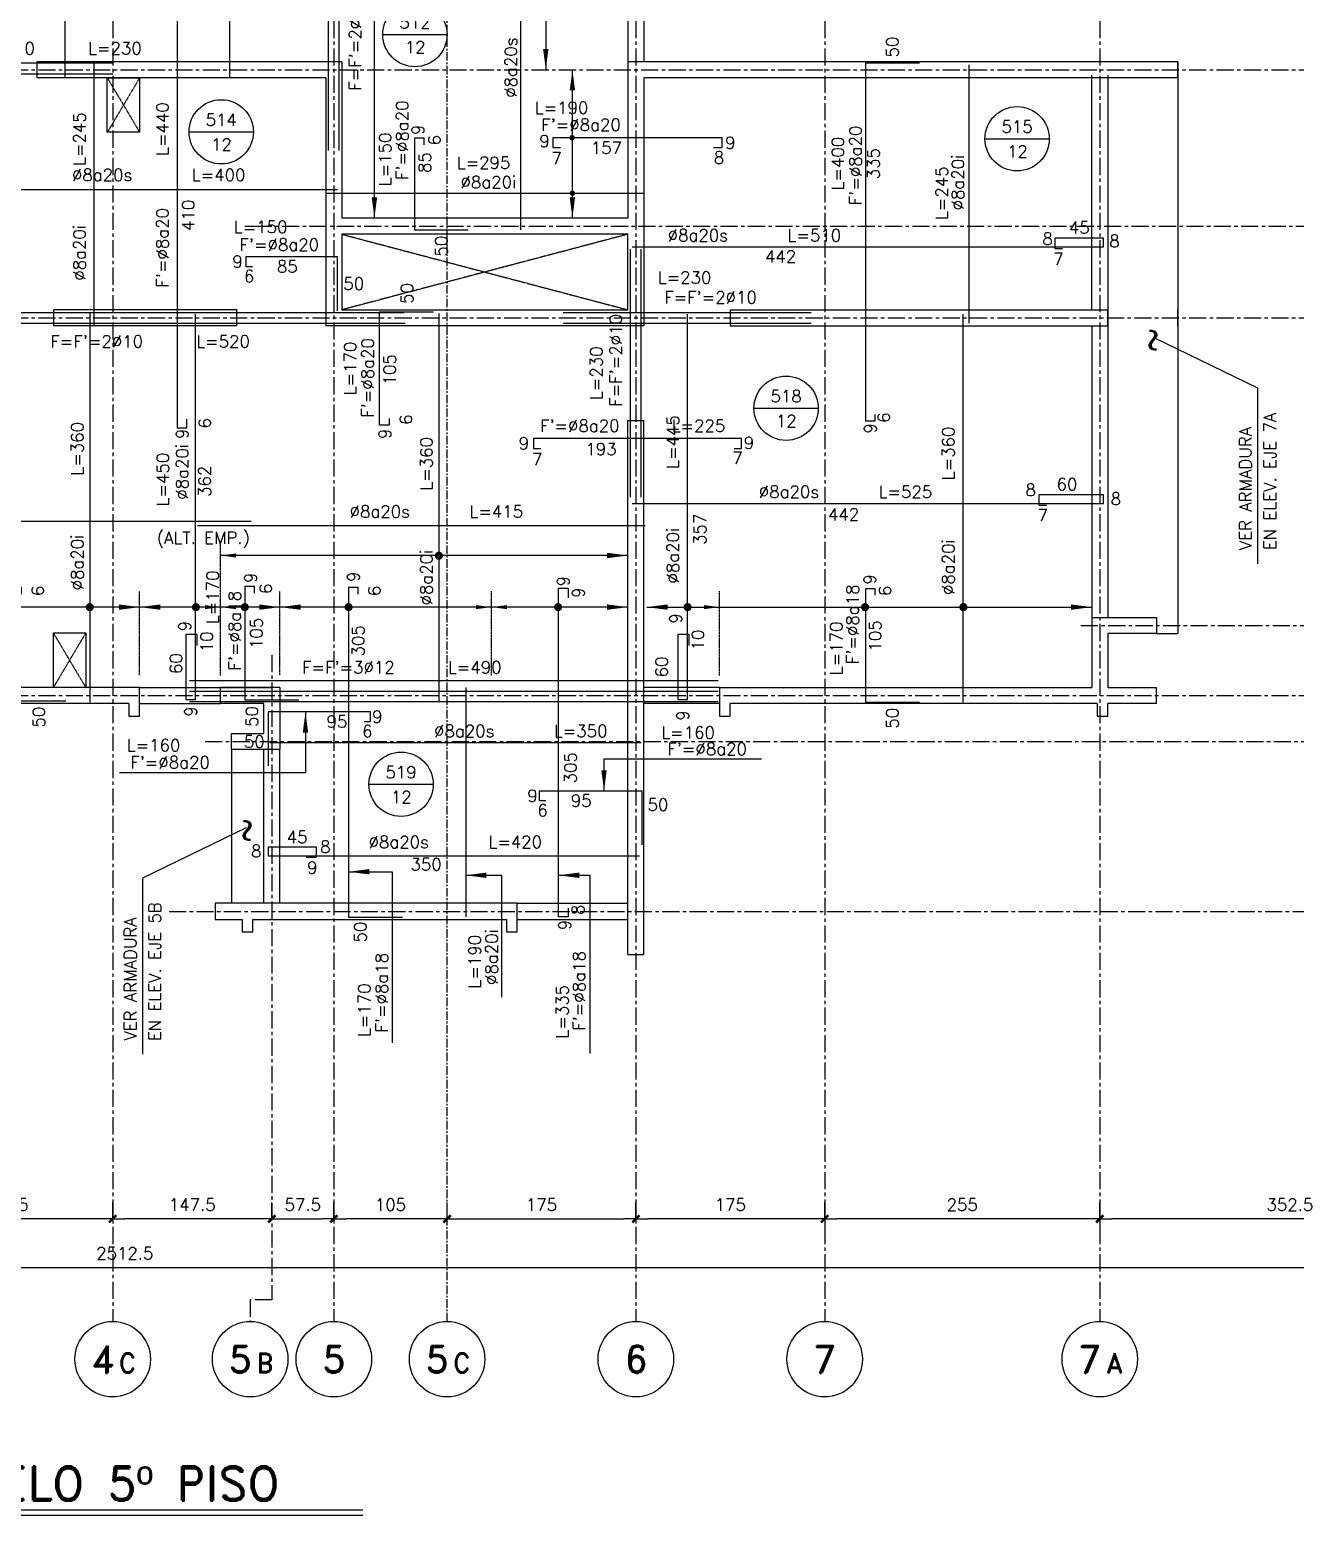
# Model space of a CAD drawing. Header units: millimetres. Extents: x -656237 to -651946, y 88238 to 91298.
# Drawn here: x -654677 to -653503, y 88269 to 89645 of the extents above; entities that cross this region are included whole.
import ezdxf
from ezdxf.enums import TextEntityAlignment as Align

# ---------------------------------------------------------------- set-up
doc = ezdxf.new("R2010")
doc.units = ezdxf.units.MM
doc.header["$LTSCALE"] = 0.5
for name, pattern in [('CENTER', [50.8, 31.75, -6.35, 6.35, -6.35]), ('DASHDOT', [1, 0.5, -0.25, 0, -0.25]), ('DASHED', [0.75, 0.5, -0.25])]:
    doc.linetypes.add(name, pattern=pattern)
for name, color, linetype in [('A-LINEA 015', 6, 'Continuous'), ('BORDE DE LOSAS', 3, 'Continuous'), ('CONTORNOS', 3, 'Continuous'), ('COTAS', 5, 'Continuous'), ('EJES', 1, 'CENTER'), ('FE', 7, 'Continuous'), ('MUROS', 3, 'Continuous'), ('SEGMENTOS1', 3, 'Continuous'), ('TEXTOS-SM', 3, 'Continuous'), ('TEXTOS1', 9, 'Continuous'), ('TEXTOS50a', 3, 'Continuous'), ('VANOS', 8, 'DASHDOT'), ('VIGAS', 3, 'Continuous')]:
    doc.layers.add(name, color=color, linetype=linetype)
doc.styles.add('ROMAND', font='romand')
doc.styles.add('ROMANS', font='romans')
doc.styles.add('ROMANS0', font='romans.shx')
doc.styles.add('SIETE50', font='ROMAND.SHX', dxfattribs={"height": 31.5})
doc.dimstyles.new('ING-50', dxfattribs={"dimscale": 5, "dimtxt": 2.25, "dimasz": 2.25, "dimexe": 3, "dimexo": 0, "dimgap": 1.5, "dimtad": 1, "dimdec": 1, "dimzin": 12, "dimdsep": 46, "dimtxsty": 'ROMANS', "dimblk1": 'TICK1', "dimblk2": 'TICK1', "dimsah": 1, "dimcen": 0.09, "dimclrd": 2, "dimclre": 1, "dimclrt": 3, "dimadec": 1, "dimazin": 3, "dimtfac": 1, "dimtdec": 1, "dimtix": 1, "dimtmove": 2, "dimatfit": 3, "dimfxl": 3, "dimtolj": 1, "dimtzin": 12, "dimarcsym": 0})

# ---------------------------------------------------------------- blocks, each defined once
blk = doc.blocks.new('FLECHA')
at = {"layer": 'TEXTOS1', "color": 2}
blk.add_lwpolyline([(0, 0, 0, 5, 0), (19.2, 0, 5, 5, 0)], format="xyseb", dxfattribs=at)
blk = doc.blocks.new('losa-ne')
at = {"color": 5, "linetype": 'Continuous'}
blk.add_line((-29.8, 0), (29.7, 0), dxfattribs=at)
at = {"color": 3, "linetype": 'Continuous'}
blk.add_circle((0, 0), 29.8, dxfattribs=at)
at = {"color": 3, "linetype": 'Continuous', "style": 'ROMANS'}
for tag, p in [('N%%DL', (0, 5.6)), ('ESP', (0.2, -17.4))]:
    blk.add_attdef(tag, text='', height=11.2, dxfattribs=at).set_placement(p, align=Align.CENTER)
blk = doc.blocks.new('EJE-1')
at = {"color": 3, "linetype": 'Continuous'}
blk.add_circle((0, 0), 35, dxfattribs=at)
at = {"color": 5, "linetype": 'Continuous', "style": 'ROMAND'}
blk.add_attdef('0', text='', height=25, dxfattribs=at).set_placement((0.2, 0), align=Align.MIDDLE)
blk = doc.blocks.new('eje-3')
at = {"color": 3, "linetype": 'Continuous'}
blk.add_circle((0, 0), 35, dxfattribs=at)
at = {"color": 5, "linetype": 'Continuous', "style": 'ROMAND'}
for height, p in [(25, (-9.2, 0)), (18, (13.7, -3.6))]:
    blk.add_attdef('0', text='', height=height, dxfattribs=at).set_placement(p, align=Align.MIDDLE)
blk = doc.blocks.new('TICK1')
at = {"color": 2}
for points in [[(0, 0), (-1, 0)], [(0, 0), (1, 0)]]:
    blk.add_lwpolyline(points, dxfattribs=at)
at = {"color": 2, "const_width": 0.2}
blk.add_lwpolyline([(-0.3, -0.3), (0.3, 0.3)], dxfattribs=at)
blk = doc.blocks.new('*D57')
at = {"layer": 'COTAS', "color": 1, "lineweight": -2}
for p, q in [((-654452.2, 88543.3), (-654452.2, 88558.3)), ((-654394.7, 88543.3), (-654394.7, 88558.3))]:
    blk.add_line(p, q, dxfattribs=at)
at = {"layer": 'COTAS', "color": 2, "lineweight": -2}
blk.add_line((-654441, 88543.3), (-654406, 88543.3), dxfattribs=at)
at = {"layer": 'Defpoints', "color": 0}
for p in [(-654452.2, 88543.3), (-654394.7, 88543.3), (-654394.7, 88543.3)]:
    blk.add_point(p, dxfattribs=at)
at = {"layer": 'COTAS', "color": 2, "lineweight": -2, "xscale": 11.25, "yscale": 11.25, "zscale": 11.25, "rotation": 180}
blk.add_blockref('TICK1', (-654452.2, 88543.3), dxfattribs=at)
at = {"layer": 'COTAS', "color": 2, "lineweight": -2, "xscale": 11.25, "yscale": 11.25, "zscale": 11.25}
blk.add_blockref('TICK1', (-654394.7, 88543.3), dxfattribs=at)
at = {"layer": 'COTAS', "color": 3, "insert": (-654423.5, 88556.4), "char_height": 11.25, "attachment_point": 5, "style": 'ROMANS'}
blk.add_mtext('\\A1;57.5', dxfattribs=at)
blk = doc.blocks.new('*D58')
at = {"layer": 'COTAS', "color": 1, "lineweight": -2}
for p, q in [((-654114.7, 88543.3), (-654114.7, 88558.3)), ((-653939.7, 88543.3), (-653939.7, 88558.3))]:
    blk.add_line(p, q, dxfattribs=at)
at = {"layer": 'COTAS', "color": 2, "lineweight": -2}
blk.add_line((-653951, 88543.3), (-654103.5, 88543.3), dxfattribs=at)
at = {"layer": 'Defpoints', "color": 0}
for p in [(-654114.7, 88543.3), (-654114.7, 88543.3), (-653939.7, 88543.3)]:
    blk.add_point(p, dxfattribs=at)
at = {"layer": 'COTAS', "color": 2, "lineweight": -2, "xscale": 11.25, "yscale": 11.25, "zscale": 11.25, "rotation": 180}
blk.add_blockref('TICK1', (-654114.7, 88543.3), dxfattribs=at)
at = {"layer": 'COTAS', "color": 2, "lineweight": -2, "xscale": 11.25, "yscale": 11.25, "zscale": 11.25}
blk.add_blockref('TICK1', (-653939.7, 88543.3), dxfattribs=at)
at = {"layer": 'COTAS', "color": 3, "insert": (-654027.2, 88556.4), "char_height": 11.25, "attachment_point": 5, "style": 'ROMANS'}
blk.add_mtext('\\A1;175', dxfattribs=at)
blk = doc.blocks.new('*D59')
at = {"layer": 'COTAS', "color": 1, "lineweight": -2}
for p, q in [((-655844.7, 88498.3), (-655844.7, 88513.3)), ((-653332.2, 88498.3), (-653332.2, 88513.3))]:
    blk.add_line(p, q, dxfattribs=at)
at = {"layer": 'COTAS', "color": 2, "lineweight": -2}
blk.add_line((-655833.5, 88498.3), (-653343.5, 88498.3), dxfattribs=at)
at = {"layer": 'Defpoints', "color": 0}
for p in [(-655844.7, 88498.3), (-653332.2, 88498.3), (-653332.2, 88498.3)]:
    blk.add_point(p, dxfattribs=at)
at = {"layer": 'COTAS', "color": 2, "lineweight": -2, "xscale": 11.25, "yscale": 11.25, "zscale": 11.25, "rotation": 180}
blk.add_blockref('TICK1', (-655844.7, 88498.3), dxfattribs=at)
at = {"layer": 'COTAS', "color": 2, "lineweight": -2, "xscale": 11.25, "yscale": 11.25, "zscale": 11.25}
blk.add_blockref('TICK1', (-653332.2, 88498.3), dxfattribs=at)
at = {"layer": 'COTAS', "color": 3, "insert": (-654588.5, 88511.4), "char_height": 11.25, "attachment_point": 5, "style": 'ROMANS'}
blk.add_mtext('\\A1;2512.5', dxfattribs=at)
blk = doc.blocks.new('*D70')
at = {"layer": 'COTAS', "color": 1, "lineweight": -2}
for p, q in [((-654784.7, 88543.3), (-654784.7, 88558.3)), ((-654599.7, 88543.3), (-654599.7, 88558.3))]:
    blk.add_line(p, q, dxfattribs=at)
at = {"layer": 'COTAS', "color": 2, "lineweight": -2}
blk.add_line((-654611, 88543.3), (-654773.5, 88543.3), dxfattribs=at)
at = {"layer": 'Defpoints', "color": 0}
for p in [(-654784.7, 88543.3), (-654784.7, 88543.3), (-654599.7, 88543.3)]:
    blk.add_point(p, dxfattribs=at)
at = {"layer": 'COTAS', "color": 2, "lineweight": -2, "xscale": 11.25, "yscale": 11.25, "zscale": 11.25, "rotation": 180}
blk.add_blockref('TICK1', (-654784.7, 88543.3), dxfattribs=at)
at = {"layer": 'COTAS', "color": 2, "lineweight": -2, "xscale": 11.25, "yscale": 11.25, "zscale": 11.25}
blk.add_blockref('TICK1', (-654599.7, 88543.3), dxfattribs=at)
at = {"layer": 'COTAS', "color": 3, "insert": (-654692.2, 88556.4), "char_height": 11.25, "attachment_point": 5, "style": 'ROMANS'}
blk.add_mtext('\\A1;185', dxfattribs=at)
blk = doc.blocks.new('*D72')
at = {"layer": 'COTAS', "color": 1, "lineweight": -2}
for p, q in [((-654394.7, 88543.3), (-654394.7, 88558.3)), ((-654289.7, 88543.3), (-654289.7, 88558.3))]:
    blk.add_line(p, q, dxfattribs=at)
at = {"layer": 'COTAS', "color": 2, "lineweight": -2}
blk.add_line((-654301, 88543.3), (-654383.5, 88543.3), dxfattribs=at)
at = {"layer": 'Defpoints', "color": 0}
for p in [(-654394.7, 88543.3), (-654394.7, 88543.3), (-654289.7, 88543.3)]:
    blk.add_point(p, dxfattribs=at)
at = {"layer": 'COTAS', "color": 2, "lineweight": -2, "xscale": 11.25, "yscale": 11.25, "zscale": 11.25, "rotation": 180}
blk.add_blockref('TICK1', (-654394.7, 88543.3), dxfattribs=at)
at = {"layer": 'COTAS', "color": 2, "lineweight": -2, "xscale": 11.25, "yscale": 11.25, "zscale": 11.25}
blk.add_blockref('TICK1', (-654289.7, 88543.3), dxfattribs=at)
at = {"layer": 'COTAS', "color": 3, "insert": (-654342.2, 88556.4), "char_height": 11.25, "attachment_point": 5, "style": 'ROMANS'}
blk.add_mtext('\\A1;105', dxfattribs=at)
blk = doc.blocks.new('*D73')
at = {"layer": 'COTAS', "color": 1, "lineweight": -2}
for p, q in [((-654599.7, 88543.3), (-654599.7, 88558.3)), ((-654452.2, 88543.3), (-654452.2, 88558.3))]:
    blk.add_line(p, q, dxfattribs=at)
at = {"layer": 'COTAS', "color": 2, "lineweight": -2}
blk.add_line((-654463.5, 88543.3), (-654588.5, 88543.3), dxfattribs=at)
at = {"layer": 'Defpoints', "color": 0}
for p in [(-654599.7, 88543.3), (-654599.7, 88543.3), (-654452.2, 88543.3)]:
    blk.add_point(p, dxfattribs=at)
at = {"layer": 'COTAS', "color": 2, "lineweight": -2, "xscale": 11.25, "yscale": 11.25, "zscale": 11.25, "rotation": 180}
blk.add_blockref('TICK1', (-654599.7, 88543.3), dxfattribs=at)
at = {"layer": 'COTAS', "color": 2, "lineweight": -2, "xscale": 11.25, "yscale": 11.25, "zscale": 11.25}
blk.add_blockref('TICK1', (-654452.2, 88543.3), dxfattribs=at)
at = {"layer": 'COTAS', "color": 3, "insert": (-654526, 88556.4), "char_height": 11.25, "attachment_point": 5, "style": 'ROMANS'}
blk.add_mtext('\\A1;147.5', dxfattribs=at)
blk = doc.blocks.new('*D27')
at = {"layer": 'COTAS', "color": 1, "lineweight": -2}
for p, q in [((-653684.7, 88543.3), (-653684.7, 88558.3)), ((-653939.7, 88543.3), (-653939.7, 88528.3))]:
    blk.add_line(p, q, dxfattribs=at)
at = {"layer": 'COTAS', "color": 2, "lineweight": -2}
blk.add_line((-653696, 88543.3), (-653928.5, 88543.3), dxfattribs=at)
at = {"layer": 'Defpoints', "color": 0}
for p in [(-653939.7, 88543.3), (-653939.7, 88543.3), (-653684.7, 88543.3)]:
    blk.add_point(p, dxfattribs=at)
at = {"layer": 'COTAS', "color": 2, "lineweight": -2, "xscale": 11.25, "yscale": 11.25, "zscale": 11.25, "rotation": 180}
blk.add_blockref('TICK1', (-653939.7, 88543.3), dxfattribs=at)
at = {"layer": 'COTAS', "color": 2, "lineweight": -2, "xscale": 11.25, "yscale": 11.25, "zscale": 11.25}
blk.add_blockref('TICK1', (-653684.7, 88543.3), dxfattribs=at)
at = {"layer": 'COTAS', "color": 3, "insert": (-653812.2, 88556.4), "char_height": 11.25, "attachment_point": 5, "style": 'ROMANS'}
blk.add_mtext('\\A1;255', dxfattribs=at)
blk = doc.blocks.new('*D33')
at = {"layer": 'COTAS', "color": 1, "lineweight": -2}
for p, q in [((-654289.7, 88543.3), (-654289.7, 88558.3)), ((-654114.7, 88543.3), (-654114.7, 88558.3))]:
    blk.add_line(p, q, dxfattribs=at)
at = {"layer": 'COTAS', "color": 2, "lineweight": -2}
blk.add_line((-654278.5, 88543.3), (-654126, 88543.3), dxfattribs=at)
at = {"layer": 'Defpoints', "color": 0}
for p in [(-654289.7, 88543.3), (-654114.7, 88543.3), (-654114.7, 88543.3)]:
    blk.add_point(p, dxfattribs=at)
at = {"layer": 'COTAS', "color": 2, "lineweight": -2, "xscale": 11.25, "yscale": 11.25, "zscale": 11.25, "rotation": 180}
blk.add_blockref('TICK1', (-654289.7, 88543.3), dxfattribs=at)
at = {"layer": 'COTAS', "color": 2, "lineweight": -2, "xscale": 11.25, "yscale": 11.25, "zscale": 11.25}
blk.add_blockref('TICK1', (-654114.7, 88543.3), dxfattribs=at)
at = {"layer": 'COTAS', "color": 3, "insert": (-654202.2, 88556.4), "char_height": 11.25, "attachment_point": 5, "style": 'ROMANS'}
blk.add_mtext('\\A1;175', dxfattribs=at)
blk = doc.blocks.new('*D42')
at = {"layer": 'COTAS', "color": 1, "lineweight": -2}
for p, q in [((-653332.2, 88543.3), (-653332.2, 88558.3)), ((-653684.7, 88543.3), (-653684.7, 88528.3))]:
    blk.add_line(p, q, dxfattribs=at)
at = {"layer": 'COTAS', "color": 2, "lineweight": -2}
blk.add_line((-653343.5, 88543.3), (-653673.5, 88543.3), dxfattribs=at)
at = {"layer": 'Defpoints', "color": 0}
for p in [(-653684.7, 88543.3), (-653684.7, 88543.3), (-653332.2, 88543.3)]:
    blk.add_point(p, dxfattribs=at)
at = {"layer": 'COTAS', "color": 2, "lineweight": -2, "xscale": 11.25, "yscale": 11.25, "zscale": 11.25, "rotation": 180}
blk.add_blockref('TICK1', (-653684.7, 88543.3), dxfattribs=at)
at = {"layer": 'COTAS', "color": 2, "lineweight": -2, "xscale": 11.25, "yscale": 11.25, "zscale": 11.25}
blk.add_blockref('TICK1', (-653332.2, 88543.3), dxfattribs=at)
at = {"layer": 'COTAS', "color": 3, "insert": (-653508.5, 88556.4), "char_height": 11.25, "attachment_point": 5, "style": 'ROMANS'}
blk.add_mtext('\\A1;352.5', dxfattribs=at)

msp = doc.modelspace()

# ---------------------------------------------------------------- linework, layer by layer
at = {"color": 6}
for p, q in [((-655120.39, 88273.58), (-654367.92, 88273.58)), ((-655120.39, 88268.58), (-654367.92, 88268.58))]:
    msp.add_line(p, q, dxfattribs=at)
at = {"layer": 'BORDE DE LOSAS', "ltscale": 0.5}
for p, q in [((-653612.21, 89615.75), (-653612.21, 89085.75)), ((-654489.71, 88978.25), (-654489.71, 88835.75))]:
    msp.add_line(p, q, dxfattribs=at)
at = {"layer": 'BORDE DE LOSAS', "ltscale": 0.2}
for points in [[(-654604.71, 89600.75), (-654574.71, 89600.75), (-654574.71, 89550.25), (-654604.71, 89550.25)], [(-654654.71, 89086.25), (-654624.71, 89086.25), (-654624.71, 89035.75), (-654654.71, 89035.75)]]:
    msp.add_lwpolyline(points, close=True, dxfattribs=at)
at = {"layer": 'BORDE DE LOSAS', "ltscale": 0.5}
msp.add_lwpolyline([(-654459.71, 88835.75), (-654459.71, 88978.25)], dxfattribs=at)
at = {"layer": 'CONTORNOS', "ltscale": 0.5}
msp.add_line((-653632.21, 89085.75), (-653612.21, 89085.75), dxfattribs=at)
at = {"layer": 'EJES'}
for p, q in [((-654599.71, 91228.25), (-654599.71, 88448.25)), ((-654394.71, 91228.25), (-654394.71, 88448.25)), ((-654114.71, 91228.25), (-654114.71, 88448.25)), ((-653939.71, 91228.25), (-653939.71, 88448.25)), ((-653684.71, 91228.25), (-653684.71, 88448.25)), ((-656167.21, 89608.25), (-652890.72, 89608.25)), ((-654468.04, 89463.25), (-652890.72, 89463.25)), ((-656167.21, 89378.25), (-652890.72, 89378.25)), ((-653702.23, 89093.25), (-652889.09, 89093.25)), ((-656167.21, 89028.25), (-652889.09, 89028.25)), ((-654514, 88985.75), (-652909.09, 88985.75)), ((-654547.46, 88828.25), (-652889.09, 88828.25))]:
    msp.add_line(p, q, dxfattribs=at)
at = {"layer": 'EJES', "ltscale": 0.5}
msp.add_line((-654289.71, 88448.25), (-654289.71, 89839.98), dxfattribs=at)
at = {"layer": 'EJES'}
msp.add_lwpolyline([(-654452.21, 89065.9), (-654452.21, 88468.25), (-654472.21, 88468.25), (-654472.21, 88448.25)], dxfattribs=at)
at = {"layer": 'FE', "ltscale": 0.5}
for points in [[(-654399.71, 89533.25), (-654399.71, 89883.25)], [(-654389.71, 89533.25), (-654389.71, 89883.25)], [(-654643.78, 89600.6), (-654643.78, 89810.6)], [(-654221.39, 89459.75), (-654221.39, 89814.25)], [(-654530.94, 89788.25), (-654530.94, 89796.25), (-654539.94, 89796.25), (-654539.94, 89276.25), (-654530.94, 89276.25), (-654530.94, 89284.25)], [(-654491, 89600.6), (-654491, 89795.6)], [(-654829.71, 89614.5), (-654599.71, 89614.5)], [(-654616.77, 89371.27), (-654616.77, 89616.27)], [(-653851.93, 89614.25), (-653901.93, 89614.25), (-653901.93, 89282.75), (-653892.93, 89282.75), (-653892.93, 89288.75)], [(-653805.65, 89373.25), (-653805.65, 89612.75)], [(-654829.71, 89604.5), (-654599.71, 89604.5)], [(-654311.04, 89538.75), (-654311.04, 89544.75), (-654320.04, 89544.75), (-654320.04, 89459.75), (-654270.04, 89459.75)], [(-654042.71, 89536.21), (-654034.71, 89536.21), (-654034.71, 89545.21), (-654191.71, 89545.21), (-654191.71, 89536.21), (-654184.71, 89536.21)], [(-654788.21, 89497.16), (-654391.21, 89497.16)], [(-654402.21, 89493.99), (-654107.21, 89493.99)], [(-654118.21, 89444.1), (-653681.21, 89444.1), (-653681.21, 89452.1), (-653726.21, 89452.1), (-653726.21, 89442.6), (-653719.21, 89442.6)], [(-654391.21, 89384.94), (-654391.21, 89434.94), (-654476.21, 89434.94), (-654476.21, 89425.94), (-654470.21, 89425.94)], [(-654119.71, 89212), (-654119.71, 89442)], [(-654109.71, 89212), (-654109.71, 89442)], [(-654849.71, 89383.25), (-654329.71, 89383.25)], [(-654620.68, 89022.25), (-654620.68, 89382.25)], [(-654521.38, 89074.75), (-654521.38, 89084.75), (-654531.88, 89084.75), (-654531.88, 89024.75), (-654522.88, 89024.75), (-654522.88, 89381.75)], [(-654343.43, 89284.9), (-654343.43, 89278.9), (-654352.43, 89278.9), (-654352.43, 89383.9), (-654302.43, 89383.9)], [(-654297.05, 89022.25), (-654297.05, 89382.25)], [(-654182.21, 89383.25), (-653952.21, 89383.25)], [(-654065.31, 89074.75), (-654065.31, 89084.75), (-654075.81, 89084.75), (-654075.81, 89024.75), (-654066.81, 89024.75), (-654066.81, 89381.75)], [(-653811.45, 89022.25), (-653811.45, 89381.75)], [(-654849.71, 89373.25), (-654329.71, 89373.25)], [(-654558.46, 89373.25), (-654328.46, 89373.25)], [(-654182.21, 89373.25), (-653952.21, 89373.25)], [(-654023.71, 89257.34), (-654016.71, 89257.34), (-654016.71, 89266.34), (-654209.71, 89266.34), (-654209.71, 89257.34), (-654202.71, 89257.34)], [(-654118.21, 89206.34), (-653681.21, 89206.34), (-653681.21, 89214.34), (-653741.21, 89214.34), (-653741.21, 89204.84), (-653734.21, 89204.84)], [(-655471.21, 89189.86), (-654471.21, 89189.86)], [(-654521.21, 89185.86), (-654106.21, 89185.86)], [(-654684.12, 89122.25), (-654684.12, 89128.25), (-654693.12, 89128.25), (-654693.12, 89023.25), (-654643.12, 89023.25)], [(-654468.21, 89123.23), (-654468.21, 89129.23), (-654477.21, 89129.23), (-654477.21, 89024.23), (-654427.21, 89024.23)], [(-654372.08, 89122.25), (-654372.08, 89128.25), (-654381.08, 89128.25), (-654381.08, 88822.75), (-654331.08, 88822.75)], [(-654177.44, 88831.25), (-654177.44, 88823.25), (-654186.44, 88823.25), (-654186.44, 89127.75), (-654177.44, 89127.75), (-654177.44, 89118.75)], [(-653892.93, 89121.25), (-653892.93, 89127.25), (-653901.93, 89127.25), (-653901.93, 89022.25), (-653851.93, 89022.25)], [(-654528.46, 89042.25), (-654038.46, 89042.25)], [(-654272.43, 89035.75), (-654272.43, 88823.25)], [(-654528.46, 89032.25), (-654038.46, 89032.25)], [(-654528.46, 89022.75), (-654038.46, 89022.75)], [(-654366.71, 89004.17), (-654360.71, 89004.17), (-654360.71, 89013.17), (-654455.71, 89013.17), (-654455.71, 88963.17)], [(-654454.18, 88984.64), (-654109.68, 88984.64)], [(-654198.21, 88930.85), (-654204.21, 88930.85), (-654204.21, 88939.85), (-654109.21, 88939.85), (-654109.21, 88889.85)], [(-654420.21, 88878.35), (-654410.71, 88878.35), (-654410.71, 88887.85), (-654455.71, 88887.85), (-654455.71, 88879.85), (-654111.21, 88879.85)]]:
    msp.add_lwpolyline(points, dxfattribs=at)
for points, const_width in [([(-654175.08, 89545.27, 1), (-654172.58, 89545.27, 1)], 2.5), ([(-654174.8, 89493.76, 1), (-654172.3, 89493.76, 1)], 2.5), ([(-654299.23, 89157.85, 1), (-654295.48, 89157.85, 1)], 3.75), ([(-654622.84, 89110.21, 1), (-654619.09, 89110.21, 1)], 3.75), ([(-654524.43, 89110.21, 1), (-654520.68, 89110.21, 1)], 3.75), ([(-654479.13, 89110.21, 1), (-654475.38, 89110.21, 1)], 3.75), ([(-654382.95, 89110.21, 1), (-654379.2, 89110.21, 1)], 3.75), ([(-654188.67, 89110.21, 1), (-654184.92, 89110.21, 1)], 3.75), ([(-654068.66, 89110.21, 1), (-654064.91, 89110.21, 1)], 3.75), ([(-653904.16, 89110.21, 1), (-653900.41, 89110.21, 1)], 3.75), ([(-653813, 89110.21, 1), (-653809.25, 89110.21, 1)], 3.75)]:
    msp.add_lwpolyline(points, format="xyb", close=True, dxfattribs=dict(at, const_width=const_width))
at = {"layer": 'MUROS', "ltscale": 0.5}
for p, q in [((-654669.71, 89615.75), (-654387.21, 89615.75)), ((-654122.21, 89615.75), (-653612.21, 89615.75)), ((-654654.71, 89385.75), (-654654.71, 89370.75)), ((-654484.71, 89370.75), (-654484.71, 89385.75)), ((-654387.21, 89385.75), (-654122.21, 89385.75)), ((-654027.21, 89385.75), (-653677.21, 89385.75)), ((-654027.21, 89385.75), (-654027.21, 89370.75)), ((-654122.21, 89283.25), (-654107.21, 89283.25)), ((-654037.21, 89035.75), (-654037.21, 89009.25)), ((-654027.21, 89009.25), (-654027.21, 89020.75)), ((-654037.21, 89009.25), (-654027.21, 89009.25)), ((-654479.71, 88820.75), (-654479.71, 88809.25)), ((-654469.71, 88809.25), (-654469.71, 88820.75)), ((-654234.71, 88820.75), (-654234.71, 88809.25)), ((-654479.71, 88809.25), (-654469.71, 88809.25)), ((-654234.71, 88809.25), (-654224.71, 88809.25))]:
    msp.add_line(p, q, dxfattribs=at)
at = {"layer": 'MUROS'}
for p, q in [((-654669.71, 89600.75), (-654669.71, 89615.75)), ((-654387.21, 89615.75), (-654387.21, 89470.75)), ((-654122.21, 89615.75), (-654122.21, 89470.75)), ((-653612.21, 89600.75), (-653612.21, 89615.75)), ((-654402.21, 89600.75), (-654669.71, 89600.75)), ((-654454.71, 89600.75), (-654594.71, 89600.75)), ((-654402.21, 89600.75), (-654402.21, 89370.75)), ((-654122.21, 89470.75), (-654387.21, 89470.75)), ((-654387.21, 89455.75), (-654387.21, 89385.75)), ((-654122.21, 89455.75), (-654387.21, 89455.75)), ((-654122.21, 89385.75), (-654122.21, 89455.75)), ((-654484.71, 89385.75), (-654654.71, 89385.75)), ((-653677.21, 89370.75), (-653677.21, 89385.75)), ((-654027.21, 89370.75), (-653677.21, 89370.75)), ((-654122.21, 88788.25), (-654122.21, 89283.25)), ((-654107.21, 88788.25), (-654107.21, 89283.25)), ((-653692.21, 89100.75), (-653632.21, 89100.75)), ((-653692.21, 89100.75), (-653692.21, 89035.75)), ((-653632.21, 89100.75), (-653632.21, 89085.75)), ((-653632.21, 89085.75), (-653677.21, 89085.75)), ((-653677.21, 89085.75), (-653677.21, 89035.75)), ((-654574.71, 89035.75), (-654794.71, 89035.75)), ((-654574.71, 89009.25), (-654574.71, 89035.75)), ((-654499.71, 89020.75), (-654499.71, 89035.75)), ((-654444.71, 89035.75), (-654499.71, 89035.75)), ((-654444.71, 89035.75), (-654444.71, 88978.25)), ((-654037.21, 89035.75), (-653692.21, 89035.75)), ((-653677.21, 89035.75), (-653632.21, 89035.75)), ((-653632.21, 89020.75), (-653632.21, 89035.75)), ((-654584.71, 89020.75), (-654784.71, 89020.75)), ((-654459.71, 89020.75), (-654499.71, 89020.75)), ((-654459.71, 88993.25), (-654459.71, 89020.75)), ((-654037.21, 89020.75), (-654107.21, 89020.75)), ((-654037.21, 89020.75), (-654037.21, 89009.25)), ((-653687.21, 89020.75), (-654027.21, 89020.75)), ((-654027.21, 89009.25), (-654027.21, 89020.75)), ((-653687.21, 89020.75), (-653687.21, 89009.25)), ((-653632.21, 89020.75), (-653677.21, 89020.75)), ((-653677.21, 89009.25), (-653677.21, 89020.75)), ((-654037.21, 89009.25), (-654027.21, 89009.25)), ((-653687.21, 89009.25), (-653677.21, 89009.25)), ((-654489.71, 88978.25), (-654489.71, 88993.25)), ((-654489.71, 88993.25), (-654459.71, 88993.25)), ((-654444.71, 88978.25), (-654489.71, 88978.25)), ((-654224.71, 88809.25), (-654224.71, 88835.75)), ((-654122.21, 88788.25), (-654107.21, 88788.25))]:
    msp.add_line(p, q, dxfattribs=at)
for points in [[(-653612.21, 89600.75), (-654107.21, 89600.75), (-654107.21, 89370.75), (-654402.21, 89370.75)], [(-654484.71, 89370.75), (-654654.71, 89370.75)], [(-654224.71, 88835.75), (-654504.71, 88835.75), (-654504.71, 88820.75), (-654479.71, 88820.75)], [(-654469.71, 88820.75), (-654234.71, 88820.75)]]:
    msp.add_lwpolyline(points, dxfattribs=at)
at = {"layer": 'MUROS', "ltscale": 0.5}
msp.add_lwpolyline([(-654584.71, 89020.75), (-654584.71, 89009.25), (-654574.71, 89009.25)], dxfattribs=at)
at = {"layer": 'SEGMENTOS1', "ltscale": 0.5}
for p, q in [((-654122.21, 89755.75), (-654122.21, 89615.75)), ((-653692.21, 89385.75), (-653692.21, 89603.25)), ((-653692.21, 89370.75), (-653692.21, 89100.75)), ((-654574.71, 89035.75), (-654452.21, 89035.75)), ((-654499.71, 89020.75), (-654499.71, 89035.75)), ((-654037.21, 89035.75), (-654107.21, 89035.75)), ((-654224.71, 88835.75), (-654122.21, 88835.75))]:
    msp.add_line(p, q, dxfattribs=at)
at = {"layer": 'SEGMENTOS1', "color": 2, "linetype": 'DASHED', "ltscale": 0.5}
for p, q in [((-654499.71, 89046.98), (-654499.71, 89171.42)), ((-654574.71, 89047.09), (-654574.71, 89124.97)), ((-654444.71, 89047.09), (-654444.71, 89124.97)), ((-654248.52, 89046.98), (-654248.52, 89124.86)), ((-654037.21, 89046.98), (-654037.21, 89124.86))]:
    msp.add_line(p, q, dxfattribs=at)
at = {"layer": 'SEGMENTOS1', "ltscale": 0.5}
msp.add_lwpolyline([(-654444.71, 88835.75), (-654444.71, 88978.25)], dxfattribs=at)
at = {"layer": 'TEXTOS1', "color": 1, "ltscale": 0.5}
for p, q in [((-654357.08, 89470.75), (-654357.08, 89798.25)), ((-654198.23, 89800.75), (-654198.23, 89608.25)), ((-654173.55, 89470.75), (-654173.55, 89608.25)), ((-653634.56, 89360.16), (-653538.38, 89313.39)), ((-653538.38, 89313.39), (-653538.38, 89150.48)), ((-654122.21, 89158.07), (-654499.71, 89158.07)), ((-654122.21, 89110.21), (-655454.71, 89110.21)), ((-654104.56, 89110.21), (-653692.21, 89110.21)), ((-654420.99, 89013.17), (-654420.99, 88956.64)), ((-654144.23, 88939.85), (-654144.23, 88969.5)), ((-654144.23, 88969.5), (-653998.28, 88969.5)), ((-654420.99, 88956.64), (-654593.43, 88956.64)), ((-654475.87, 88905.68), (-654572.06, 88858.9)), ((-654572.06, 88858.9), (-654572.06, 88696)), ((-654381.08, 88864.96), (-654340.62, 88864.96)), ((-654340.62, 88864.96), (-654340.62, 88706.36)), ((-654272.43, 88861.7), (-654238.97, 88861.7)), ((-654238.97, 88748.63), (-654238.97, 88861.7)), ((-654186.44, 88861.7), (-654157.33, 88861.7)), ((-654157.33, 88861.7), (-654157.33, 88696.52))]:
    msp.add_line(p, q, dxfattribs=at)
at = {"layer": 'VANOS', "ltscale": 0.5}
for p, q in [((-654604.71, 89600.75), (-654574.71, 89550.25)), ((-654574.71, 89600.75), (-654604.71, 89550.25)), ((-654387.21, 89455.75), (-654122.21, 89385.75)), ((-654122.21, 89455.75), (-654387.21, 89385.75)), ((-654654.71, 89086.25), (-654624.71, 89035.75)), ((-654624.71, 89086.25), (-654654.71, 89035.75))]:
    msp.add_line(p, q, dxfattribs=at)
at = {"layer": 'VIGAS', "ltscale": 0.5}
for p, q in [((-654107.21, 89755.75), (-654107.21, 89615.75)), ((-653612.21, 89615.75), (-653612.21, 89615.75)), ((-653677.21, 89603.25), (-653677.21, 89100.75)), ((-653612.21, 89370.75), (-653612.21, 89385.75)), ((-654574.71, 89020.75), (-654499.71, 89020.75)), ((-654037.21, 89020.75), (-654107.21, 89020.75)), ((-654224.71, 88820.75), (-654122.21, 88820.75))]:
    msp.add_line(p, q, dxfattribs=at)

# ---------------------------------------------------------------- block references
at = {"layer": 'A-LINEA 015', "ltscale": 0.5}
ref = msp.add_blockref('eje-3', (-654599.71, 88413.25), dxfattribs=at)
ref.add_attrib('0', '4', dxfattribs={"layer": '0', "color": 5, "linetype": 'Continuous', "height": 25, "style": 'ROMAND'}).set_placement((-654608.91, 88413.25), align=Align.MIDDLE)
ref.add_attrib('0', 'C', dxfattribs={"layer": '0', "color": 5, "linetype": 'Continuous', "height": 18, "style": 'ROMAND'}).set_placement((-654586.03, 88409.67), align=Align.MIDDLE)
ref = msp.add_blockref('eje-3', (-654472.21, 88413.25), dxfattribs=at)
ref.add_attrib('0', '5', dxfattribs={"layer": '0', "color": 5, "linetype": 'Continuous', "height": 25, "style": 'ROMAND'}).set_placement((-654481.41, 88413.25), align=Align.MIDDLE)
ref.add_attrib('0', 'B', dxfattribs={"layer": '0', "color": 5, "linetype": 'Continuous', "height": 18, "style": 'ROMAND'}).set_placement((-654458.53, 88409.67), align=Align.MIDDLE)
for p, values in [((-654394.71, 88413.25), {'0': '5'}), ((-654114.71, 88413.25), {'0': '6'}), ((-653939.71, 88413.25), {'0': '7'})]:
    msp.add_blockref('EJE-1', p, dxfattribs=at).add_auto_attribs(values)
ref = msp.add_blockref('eje-3', (-654289.71, 88413.25), dxfattribs=at)
ref.add_attrib('0', '5', dxfattribs={"layer": '0', "color": 5, "linetype": 'Continuous', "height": 25, "style": 'ROMAND'}).set_placement((-654298.91, 88413.25), align=Align.MIDDLE)
ref.add_attrib('0', 'C', dxfattribs={"layer": '0', "color": 5, "linetype": 'Continuous', "height": 18, "style": 'ROMAND'}).set_placement((-654276.03, 88409.67), align=Align.MIDDLE)
ref = msp.add_blockref('eje-3', (-653684.71, 88413.25), dxfattribs=at)
ref.add_attrib('0', '7', dxfattribs={"layer": '0', "color": 5, "linetype": 'Continuous', "height": 25, "style": 'ROMAND'}).set_placement((-653693.91, 88413.25), align=Align.MIDDLE)
ref.add_attrib('0', 'A', dxfattribs={"layer": '0', "color": 5, "linetype": 'Continuous', "height": 18, "style": 'ROMAND'}).set_placement((-653671.03, 88409.67), align=Align.MIDDLE)
at = {"layer": 'TEXTOS1', "ltscale": 0.5}
for p, values in [((-654319.52, 89640.86), {'N%%DL': '512', 'ESP': '12'}), ((-654499.06, 89550.69), {'N%%DL': '514', 'ESP': '12'}), ((-653761.31, 89544.27), {'N%%DL': '515', 'ESP': '12'}), ((-653975.48, 89294.49), {'N%%DL': '518', 'ESP': '12'}), ((-654332.39, 88946.03), {'N%%DL': '519', 'ESP': '12'})]:
    msp.add_blockref('losa-ne', p, dxfattribs=at).add_auto_attribs(values)
at = {"layer": 'TEXTOS1', "color": 1, "ltscale": 0.5}
for p, rotation in [((-654198.23, 89608.25), 90.00000132540684), ((-654357.08, 89470.75), 90.00000132540606), ((-654173.55, 89470.75), 90.00000132540684), ((-654122.21, 89158.07), 180), ((-654574.71, 89110.21), 180), ((-654444.71, 89110.21), 180), ((-654122.21, 89110.21), 180), ((-653692.21, 89110.21), 180), ((-654420.99, 89013.17), 270), ((-654144.23, 88939.85), 90)]:
    msp.add_blockref('FLECHA', p, dxfattribs=dict(at, rotation=rotation))
at = {"layer": 'TEXTOS1', "color": 1, "ltscale": 0.5, "xscale": -1}
for p, rotation in [((-654173.55, 89608.25), 89.99999867459317), ((-654574.71, 89110.21), 180), ((-654444.71, 89110.21), 180), ((-654104.56, 89110.21), 180), ((-654104.56, 89110.21), 180)]:
    msp.add_blockref('FLECHA', p, dxfattribs=dict(at, rotation=rotation))
at = {"layer": 'TEXTOS1', "color": 1, "ltscale": 0.5, "yscale": 0.75, "zscale": 0.75, "rotation": 180}
for p, xscale in [((-654499.71, 89158.07), -0.75), ((-654499.71, 89110.21), 0.75), ((-654499.71, 89110.21), -0.75), ((-654248.52, 89110.21), 0.75), ((-654248.52, 89110.21), -0.75), ((-654037.21, 89110.21), 0.75)]:
    msp.add_blockref('FLECHA', p, dxfattribs=dict(at, xscale=xscale))
at = {"layer": 'TEXTOS1', "color": 1, "ltscale": 0.5}
for p in [(-654381.08, 88864.96), (-654272.43, 88861.7), (-654186.44, 88861.7)]:
    msp.add_blockref('FLECHA', p, dxfattribs=at)

# ---------------------------------------------------------------- texts
at = {"color": 6, "style": 'SIETE50'}
msp.add_text('PLANTA LOSA CIELO 5º PISO', height=31.5, dxfattribs=at).set_placement((-654748.09, 88282.16), align=Align.CENTER)
at = {"layer": 'TEXTOS-SM', "ltscale": 0.5, "style": 'ROMANS0'}
for s, rotation, p in [("F=F'=2%%c12     L=350", 90, (-654369.31, 89681.34)), ('%%c8a20s      L=360', 90, (-654224.98, 89662.64)), ("F=F'=2%%c10     L=230", 360, (-654665.19, 89622.5)), ("F'=%%c8a20     L=440", 90, (-654547.94, 89492.2)), ("F'=%%c8a20   ", 90, (-654325.69, 89554.46)), ('L=190', 360, (-654183.57, 89567.32)), ('%%c8a20i      L=245', 90, (-654624.77, 89490.75)), ("F'=%%c8a20    ", 360, (-654150.15, 89551.64)), ('L=150', 90, (-654341.49, 89525.19)), ('L=400', 90, (-653921.84, 89521.25)), ("F'=%%c8a20   ", 90, (-653905.45, 89531.1)), ('L=295', 0, (-654255.93, 89516.41)), ('L=245', 90, (-653825.57, 89493.82)), ('%%c8a20i     ', 90, (-653810.56, 89522.97)), ('%%c8a20i     ', 0, (-654232.2, 89498.41)), ('%%c8a20s      L=510', 360, (-654004.82, 89449.19)), ('L=230', 360, (-654069.61, 89410.05)), ("F=F'=2%%c10    ", 360, (-654030.04, 89391.65)), ("F=F'=2%%c10    ", 90, (-654127.71, 89354.32)), ('L=170', 90, (-654373.87, 89331.38)), ("F'=%%c8a20   ", 90, (-654357.74, 89334.2)), ('L=230', 90, (-654145.71, 89327)), ("F'=%%c8a20     L=225", 360, (-654117.74, 89272.62)), ('%%c8a20i      L=445', 90, (-654074.81, 89210.09)), ('%%c8a20i      L=360', 90, (-654626.9, 89203.78)), ('%%c8a20i      L=360', 90, (-653819.45, 89199.5)), ('%%c8a20i     ', 90, (-654529.65, 89254.91)), ('%%c8a20i      L=360', 90, (-654303.27, 89189.82)), ('L=450', 90, (-654547.65, 89228.43)), ('%%c8a20s      L=525', 360, (-653920.38, 89211.48)), ('%%c8a20s      L=415', 360, (-654299.66, 89193.19)), ('L=170', 89.99999, (-654501.35, 89119.35)), ("F'=%%c8a18   ", 89.99999, (-654480.94, 89099.97)), ("F'=%%c8a18   ", 90, (-653908.14, 89105.88)), ('L=170', 90, (-653923.27, 89072.05)), ("F=F'=3%%c12     L=490", 360, (-654331.66, 89048.75)), ('%%c8a20s      L=350', 360, (-654221.39, 88989.76)), ('L=160', 360, (-654066.26, 88988.35)), ('L=160', 360, (-654561.78, 88976.59)), ("F'=%%c8a20   ", 360, (-654037.09, 88973.17)), ("F'=%%c8a20   ", 360, (-654534.92, 88960.69)), ('%%c8a20s      L=420', 360, (-654282.12, 88886.96)), ('L=190', 90, (-654258.47, 88781.63)), ('%%c8a20i   ', 90, (-654242.75, 88797.47)), ("F'=%%c8a18   ", 89.99999, (-654344.64, 88764.45)), ("F'=%%c8a18    ", 90, (-654161.69, 88769.99)), ('L=170', 89.99999, (-654360.77, 88736.69)), ('L=335', 90, (-654177.21, 88735.24))]:
    msp.add_text(s, height=11.25, rotation=rotation, dxfattribs=at).set_placement(p, align=Align.CENTER)
for s, p in [('%%c8a20s      L=400', (-654557.02, 89505.16)), ('L=150', (-654462.51, 89456.95)), ("F'=%%c8a20   ", (-654433.71, 89440.53)), ("F=F'=2%%c10     L=520", (-654564.95, 89350.77))]:
    msp.add_text(s, height=11.25, dxfattribs=at).set_placement(p, align=Align.CENTER)
for s, height, p in [('~', 22.5, (-653625.71, 89346.14)), ('EN ELEV. EJE 7A', 11.25, (-653521.32, 89163.08)), ('VER ARMADURA', 11.25, (-653544.08, 89163.08)), ('~', 22.5, (-654465.44, 88891.65)), ('EN ELEV. EJE 5B', 11.25, (-654555, 88708.06)), ('VER ARMADURA', 11.25, (-654577.76, 88708.6))]:
    msp.add_text(s, height=height, rotation=90, dxfattribs=at).set_placement(p)
msp.add_text('(ALT. EMP.)', height=11.25, dxfattribs=at).set_placement((-654558.81, 89168.89))
at = {"layer": 'TEXTOS50a', "ltscale": 0.5, "style": 'ROMANS0'}
for s, rotation, p in [('50', 90, (-653876.93, 89629.25)), ('9', 90, (-654316.78, 89552.52)), ('6', 90, (-654301.42, 89542.99)), ('9', 360, (-654199.45, 89542.09)), ('9', 360, (-654027.13, 89540.55)), ('85', 90, (-654310.42, 89522.21)), ('7', 360, (-654188.22, 89526.15)), ('157', 360, (-654142, 89535.92)), ('8', 360, (-654037.67, 89526.72)), ('335', 90, (-653894.51, 89521.17)), ('410', 90, (-654529.65, 89473.31)), ('45', 360, (-653703.71, 89462.08)), ('50', 90, (-654295.04, 89444.75)), ('8', 360, (-653733.06, 89451.6)), ('8', 360, (-653671.03, 89449.56)), ('442', 360, (-653980.54, 89435.13)), ('7', 360, (-653723.13, 89432.83)), ('50', 90, (-654326.89, 89400.9)), ('105', 90, (-654342.89, 89330.2)), ('6', 90, (-654514.32, 89280.59)), ('6', 90, (-654327.89, 89283.9)), ('6', 90, (-653884.9, 89285.75)), ('9', 90, (-654535.29, 89270.81)), ('9', 90, (-654347.39, 89270.77)), ('9', 90, (-653897.43, 89275.85)), ('9', 360, (-654218.51, 89262.02)), ('193', 360, (-654146.99, 89256.65)), ('9', 360, (-654009.84, 89262.46)), ('7', 360, (-654206.24, 89247.17)), ('7', 360, (-654020.53, 89248.43)), ('362', 90, (-654514.41, 89226.79)), ('60', 360, (-653715.12, 89224.09)), ('8', 360, (-653748.7, 89218.9)), ('8', 360, (-653669.81, 89210.72)), ('442', 360, (-653922.18, 89196.12)), ('7', 360, (-653737.56, 89195.4)), ('357', 90, (-654055.3, 89182.27)), ('9', 89.99999, (-654471.9, 89137.34)), ('9', 89.99999, (-654376.58, 89138.39)), ('9', 90, (-654182.06, 89134.26)), ('9', 90, (-653897.84, 89135.94)), ('6', 89.99999, (-654669.12, 89125.25)), ('6', 89.99999, (-654457.79, 89127.21)), ('6', 89.99999, (-654357.08, 89125.25)), ('9', 90, (-654168.04, 89123.63)), ('6', 90, (-653883.71, 89125.33)), ('9', 90, (-654532.95, 89092.66)), ('105', 89.99999, (-654466.5, 89085.89)), ('305', 89.99999, (-654372.08, 89078.96)), ('9', 90, (-654077.81, 89099.75)), ('105', 90, (-653892.93, 89083.55)), ('10', 90, (-654512.54, 89078.01)), ('10', 90, (-654057.25, 89079.75)), ('60', 90, (-654540.99, 89057.85)), ('60', 90, (-654090.81, 89054.75)), ('50', 89.99999, (-654668.12, 89008.25)), ('9', 90, (-654527.38, 89013.47)), ('50', 89.99999, (-654470.68, 89008.83)), ('95', 360, (-654391.83, 89004.17)), ('9', 360, (-654354.36, 89008.67)), ('9', 90, (-654071.31, 89009.75)), ('50', 90, (-653876.93, 89007.25)), ('6', 360, (-654363.71, 88995.27)), ('50', 360, (-654468.44, 88985.61)), ('305', 90, (-654175.35, 88961.37)), ('9', 360, (-654210.57, 88935.35)), ('6', 360, (-654201.21, 88921.96)), ('95', 360, (-654165.36, 88930.85)), ('50', 360, (-654094.21, 88927.09)), ('45', 360, (-654428.78, 88897.15)), ('8', 360, (-654466.59, 88884.17)), ('8', 360, (-654402.53, 88888.14)), ('9', 360, (-654414.63, 88868.82)), ('350', 360, (-654309.2, 88871.8)), ('8', 90, (-654168.33, 88829.71)), ('50', 89.99999, (-654370.19, 88809.08)), ('9', 90, (-654180.7, 88815.66))]:
    msp.add_text(s, height=11.25, rotation=rotation, dxfattribs=at).set_placement(p, align=Align.MIDDLE)
for s, p in [('9', (-654484.04, 89430.44)), ('6', (-654473.21, 89416.99)), ('85', (-654437.77, 89425.94)), ('50', (-654376.21, 89409.94))]:
    msp.add_text(s, height=11.25, dxfattribs=at).set_placement(p, align=Align.MIDDLE)

# ---------------------------------------------------------------- dimensions: what is measured, and where the dimension line sits
at = {"layer": 'COTAS'}
for base, p1, p2, picture, middle in [((-654784.71, 88543.25), (-654599.71, 88543.25), (-654784.71, 88543.25), '*D70', (-654692.21, 88556.38)), ((-654599.71, 88543.25), (-654452.21, 88543.25), (-654599.71, 88543.25), '*D73', (-654525.96, 88556.38)), ((-654394.71, 88543.25), (-654289.71, 88543.25), (-654394.71, 88543.25), '*D72', (-654342.21, 88556.38)), ((-654114.71, 88543.25), (-653939.71, 88543.25), (-654114.71, 88543.25), '*D58', (-654027.21, 88556.38)), ((-653939.71, 88543.25), (-653684.71, 88543.25), (-653939.71, 88543.25), '*D27', (-653812.21, 88556.38)), ((-653684.71, 88543.25), (-653332.21, 88543.25), (-653684.71, 88543.25), '*D42', (-653508.46, 88556.38))]:
    dim = msp.add_linear_dim(base=base, p1=p1, p2=p2, angle=180, dimstyle='ING-50', dxfattribs=at)
    dim.commit()
    dim.dimension.update_dxf_attribs({"geometry": picture, "text_midpoint": middle})
for base, p1, p2, picture, middle in [((-654394.71, 88543.25), (-654452.21, 88543.25), (-654394.71, 88543.25), '*D57', (-654423.46, 88556.38)), ((-654114.71, 88543.25), (-654289.71, 88543.25), (-654114.71, 88543.25), '*D33', (-654202.21, 88556.38)), ((-653332.21, 88498.25), (-655844.71, 88498.25), (-653332.21, 88498.25), '*D59', (-654588.46, 88511.38))]:
    dim = msp.add_linear_dim(base=base, p1=p1, p2=p2, dimstyle='ING-50', dxfattribs=at)
    dim.commit()
    dim.dimension.update_dxf_attribs({"geometry": picture, "text_midpoint": middle})

doc.saveas('drawing.dxf')
